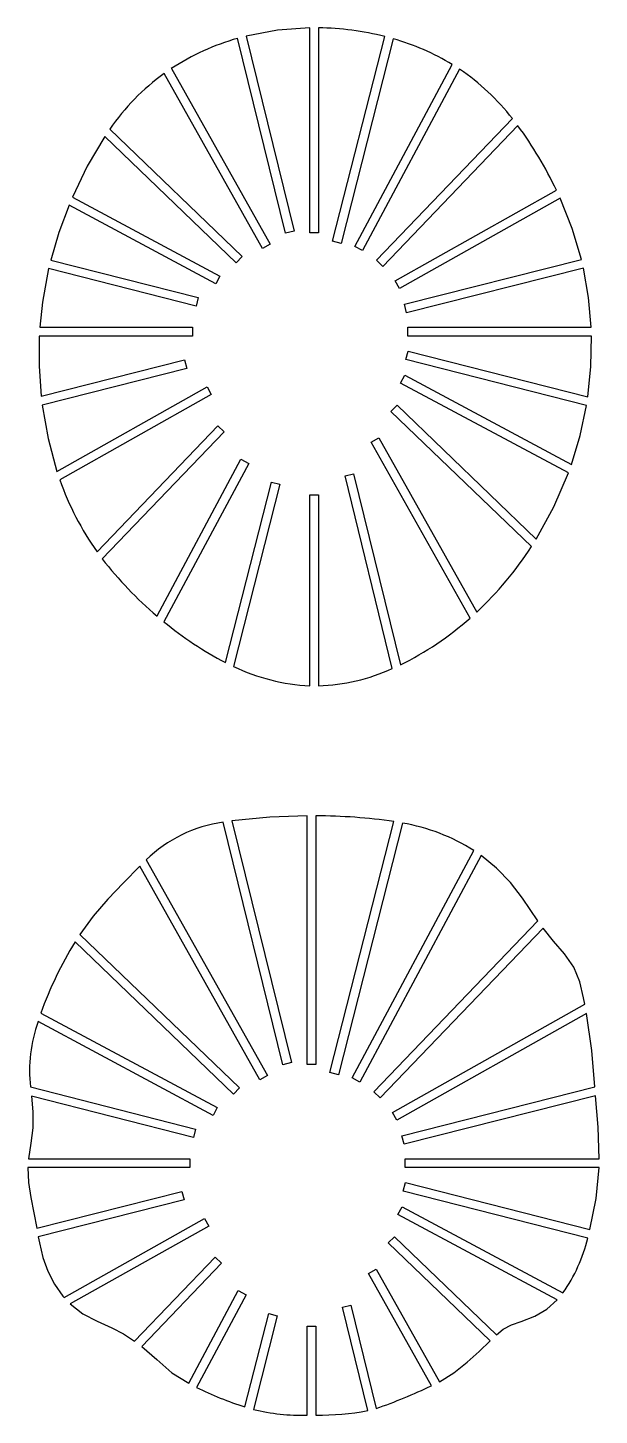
# Model space of a CAD drawing. Extents: x -2497 to 2877, y -2024 to 2358.
# Drawn here: x -2440.3 to -2244.8, y 48.1 to 522.4 of the extents above; entities that cross this region are included whole.
import ezdxf

# ---------------------------------------------------------------- set-up
doc = ezdxf.new("R2010")
doc.units = 0
doc.layers.get('0').update_dxf_attribs({"linetype": 'CONTINUOUS'})

msp = doc.modelspace()

# ---------------------------------------------------------------- linework, layer by layer
at = {"color": 7, "linetype": 'CONTINUOUS'}
for p, q in [((-2343.81, 452.22), (-2343.81, 522.37)), ((-2340.81, 522.37), (-2340.81, 452.22)), ((-2352.12, 452.11), (-2368.49, 518.75)), ((-2365.59, 519.53), (-2349.2, 452.82)), ((-2335.98, 449.41), (-2318.16, 519.38)), ((-2315.27, 518.6), (-2333.07, 448.67)), ((-2391.17, 508.42), (-2357.41, 448.39)), ((-2328.42, 447.59), (-2295.09, 509.82)), ((-2292.55, 508.2), (-2325.77, 446.17)), ((-2360.03, 446.92), (-2393.65, 506.72)), ((-2320.96, 442.88), (-2274.47, 491.29)), ((-2272.61, 488.9), (-2318.79, 440.8)), ((-2369.01, 442.03), (-2413.95, 485.17)), ((-2412.23, 487.69), (-2366.93, 444.19)), ((-2314.55, 435.8), (-2259.41, 466.81)), ((-2375.97, 434.8), (-2426.18, 461.69)), ((-2425, 464.47), (-2374.55, 437.44)), ((-2258.14, 464.08), (-2313.08, 433.19)), ((-2349.2, 452.82), (-2352.12, 452.11)), ((-2340.81, 452.22), (-2343.81, 452.22)), ((-2357.41, 448.39), (-2360.03, 446.92)), ((-2333.07, 448.67), (-2335.98, 449.41)), ((-2325.77, 446.17), (-2328.42, 447.59)), ((-2432.44, 442.97), (-2381.97, 430.12)), ((-2366.93, 444.19), (-2369.01, 442.03)), ((-2318.79, 440.8), (-2320.96, 442.88)), ((-2311.4, 427.84), (-2250.87, 443.15)), ((-2382.71, 427.21), (-2433.15, 440.06)), ((-2374.55, 437.44), (-2375.97, 434.8)), ((-2250.19, 440.23), (-2310.67, 424.93)), ((-2313.08, 433.19), (-2314.55, 435.8)), ((-2381.97, 430.12), (-2382.71, 427.21)), ((-2310.67, 424.93), (-2311.4, 427.84)), ((-2436.17, 419.97), (-2383.95, 419.97)), ((-2383.95, 419.97), (-2383.95, 416.97)), ((-2310.31, 416.97), (-2310.31, 419.97)), ((-2310.31, 419.97), (-2247.52, 419.97)), ((-2383.95, 416.97), (-2436.35, 416.97)), ((-2247.41, 416.97), (-2310.31, 416.97)), ((-2435.69, 396.39), (-2386.66, 408.8)), ((-2386.66, 408.8), (-2385.92, 405.89)), ((-2310.9, 408.93), (-2310.16, 411.83)), ((-2249.15, 393.2), (-2310.9, 408.93)), ((-2310.16, 411.83), (-2248.68, 396.18)), ((-2385.92, 405.89), (-2435.33, 393.39)), ((-2312.73, 400.92), (-2311.31, 403.57)), ((-2311.31, 403.57), (-2254.31, 373.04)), ((-2430.29, 370.72), (-2378.96, 399.59)), ((-2378.96, 399.59), (-2377.49, 396.97)), ((-2255.33, 370.18), (-2312.73, 400.92)), ((-2377.49, 396.97), (-2429.31, 367.83)), ((-2316.03, 391.16), (-2313.95, 393.33)), ((-2267.97, 345.02), (-2316.03, 391.16)), ((-2313.95, 393.33), (-2266.33, 347.6)), ((-2416.6, 343.27), (-2375.27, 386.31)), ((-2373.1, 384.23), (-2414.79, 340.81)), ((-2375.27, 386.31), (-2373.1, 384.23)), ((-2322.82, 380.75), (-2320.2, 382.22)), ((-2288.99, 320.58), (-2322.82, 380.75)), ((-2320.2, 382.22), (-2286.71, 322.65)), ((-2396.07, 321.29), (-2367.36, 374.89)), ((-2367.36, 374.89), (-2364.71, 373.47)), ((-2364.71, 373.47), (-2393.71, 319.33)), ((-2372.66, 305.37), (-2356.95, 367.04)), ((-2354.05, 366.3), (-2369.9, 304.04)), ((-2356.95, 367.04), (-2354.05, 366.3)), ((-2331.75, 369.19), (-2328.83, 369.9)), ((-2315.57, 303.33), (-2331.75, 369.19)), ((-2328.83, 369.9), (-2312.79, 304.6)), ((-2343.81, 297.43), (-2343.81, 362.75)), ((-2343.81, 362.75), (-2340.81, 362.75)), ((-2340.81, 362.75), (-2340.81, 297.4)), ((-2344.72, 168.01), (-2344.72, 252.99)), ((-2341.72, 252.99), (-2341.72, 168.01)), ((-2353.02, 167.9), (-2373.39, 250.82)), ((-2370.42, 251.28), (-2350.11, 168.61)), ((-2336.89, 165.2), (-2315.03, 251.02)), ((-2312.07, 250.5), (-2333.98, 164.46)), ((-2399.76, 237.88), (-2358.32, 164.18)), ((-2329.32, 163.38), (-2287.7, 241.1)), ((-2285.2, 239.4), (-2326.68, 161.96)), ((-2360.93, 162.71), (-2402, 235.74)), ((-2321.87, 158.67), (-2265.76, 217.1)), ((-2263.99, 214.61), (-2319.7, 156.59)), ((-2369.91, 157.82), (-2424.12, 209.87)), ((-2422.48, 212.45), (-2367.84, 159.98)), ((-2435.8, 185.56), (-2375.46, 153.24)), ((-2315.46, 151.59), (-2249.69, 188.58)), ((-2249.1, 185.46), (-2313.99, 148.98)), ((-2376.88, 150.59), (-2436.77, 182.67)), ((-2350.11, 168.61), (-2353.02, 167.9)), ((-2341.72, 168.01), (-2344.72, 168.01)), ((-2358.32, 164.18), (-2360.93, 162.71)), ((-2333.98, 164.46), (-2336.89, 165.2)), ((-2326.68, 161.96), (-2329.32, 163.38)), ((-2439.36, 160.29), (-2382.88, 145.91)), ((-2383.62, 143), (-2439.03, 157.11)), ((-2367.84, 159.98), (-2369.91, 157.82)), ((-2319.7, 156.59), (-2321.87, 158.67)), ((-2312.31, 143.63), (-2246.28, 160.34)), ((-2246.06, 157.3), (-2311.57, 140.72)), ((-2375.46, 153.24), (-2376.88, 150.59)), ((-2313.99, 148.98), (-2315.46, 151.59)), ((-2382.88, 145.91), (-2383.62, 143)), ((-2311.57, 140.72), (-2312.31, 143.63)), ((-2440.04, 135.76), (-2384.85, 135.76)), ((-2384.85, 135.76), (-2384.85, 132.76)), ((-2311.21, 135.76), (-2244.77, 135.76)), ((-2311.21, 132.76), (-2311.21, 135.76)), ((-2384.85, 132.76), (-2440.3, 132.76)), ((-2244.85, 132.76), (-2311.21, 132.76)), ((-2437.24, 112.02), (-2387.56, 124.59)), ((-2387.56, 124.59), (-2386.83, 121.68)), ((-2311.81, 124.72), (-2311.07, 127.63)), ((-2248.71, 108.65), (-2311.81, 124.72)), ((-2311.07, 127.63), (-2247.95, 111.56)), ((-2386.83, 121.68), (-2436.72, 109.06)), ((-2313.63, 116.72), (-2312.22, 119.36)), ((-2312.22, 119.36), (-2257.18, 89.88)), ((-2427.89, 88.37), (-2379.86, 115.38)), ((-2379.86, 115.38), (-2378.39, 112.76)), ((-2259.16, 87.54), (-2313.63, 116.72)), ((-2378.39, 112.76), (-2425.75, 86.14)), ((-2316.94, 106.96), (-2314.86, 109.12)), ((-2314.86, 109.12), (-2279.96, 75.61)), ((-2282.13, 73.53), (-2316.94, 106.96)), ((-2403.72, 73.41), (-2376.18, 102.1)), ((-2374.01, 100.03), (-2401.3, 71.6)), ((-2376.18, 102.1), (-2374.01, 100.03)), ((-2323.73, 96.54), (-2321.11, 98.01)), ((-2302.15, 58.18), (-2323.73, 96.54)), ((-2321.11, 98.01), (-2299.47, 59.53)), ((-2385.23, 58.99), (-2368.26, 90.68)), ((-2368.26, 90.68), (-2365.62, 89.26)), ((-2365.62, 89.26), (-2382.58, 57.6)), ((-2332.65, 84.98), (-2329.74, 85.7)), ((-2329.74, 85.7), (-2321.07, 50.38)), ((-2365.99, 50.92), (-2357.86, 82.83)), ((-2354.95, 82.09), (-2363.1, 50.09)), ((-2357.86, 82.83), (-2354.95, 82.09)), ((-2323.98, 49.65), (-2332.65, 84.98)), ((-2344.72, 48.1), (-2344.72, 78.54)), ((-2344.72, 78.54), (-2341.72, 78.54)), ((-2341.72, 78.54), (-2341.72, 48.13))]:
    msp.add_line(p, q, dxfattribs=at)
at = {"color": 7, "linetype": 'CONTINUOUS', "flags": 128}
for points in [[(-2343.81, 522.37), (-2354.8, 521.57), (-2365.59, 519.53)], [(-2413.95, 485.17), (-2419.92, 475.07), (-2425, 464.47)], [(-2426.18, 461.69), (-2429.64, 452.42), (-2432.44, 442.97)], [(-2250.87, 443.15), (-2254.01, 453.75), (-2258.14, 464.08)], [(-2433.15, 440.06), (-2435.28, 428.62), (-2436.17, 419.97)], [(-2247.52, 419.97), (-2248.43, 430.15), (-2250.19, 440.23)], [(-2436.35, 416.97), (-2436.41, 406.67), (-2435.69, 396.39)], [(-2248.68, 396.18), (-2247.61, 406.56), (-2247.41, 416.97)], [(-2435.33, 393.39), (-2433.32, 381.91), (-2430.29, 370.72)], [(-2254.31, 373.04), (-2251.32, 383.03), (-2249.15, 393.2)], [(-2266.33, 347.6), (-2260.28, 358.62), (-2255.33, 370.18)], [(-2344.72, 252.99), (-2357.49, 252.54), (-2370.42, 251.28)], [(-2265.76, 217.1), (-2271.01, 224.86), (-2275.14, 230.24), (-2279.9, 235.1), (-2285.2, 239.4)], [(-2402, 235.74), (-2407.48, 230.11), (-2412.85, 224.49), (-2417.93, 218.71), (-2422.48, 212.45)], [(-2249.69, 188.58), (-2250.12, 190.76), (-2251.42, 196.24), (-2253.51, 201.29), (-2256.7, 205.83), (-2260.41, 210.16), (-2263.99, 214.61)], [(-2246.28, 160.34), (-2247.27, 172.77), (-2249.1, 185.46)], [(-2439.03, 157.11), (-2438.55, 151.74), (-2438.56, 146.38), (-2439.23, 141.06), (-2440.04, 135.76)], [(-2244.77, 135.76), (-2245.17, 146.56), (-2246.06, 157.3)], [(-2440.3, 132.76), (-2440.08, 127.63), (-2439.23, 122.5), (-2438.17, 117.31), (-2437.24, 112.02)], [(-2247.95, 111.56), (-2245.86, 122.14), (-2244.85, 132.76)], [(-2436.72, 109.06), (-2436.32, 106.96), (-2435.13, 102.01), (-2433.44, 97.3), (-2431.18, 92.89), (-2428.29, 88.84), (-2427.89, 88.37)], [(-2425.75, 86.14), (-2421.41, 82.75), (-2416.55, 80.21), (-2411.55, 78), (-2407.53, 75.88), (-2403.72, 73.41)], [(-2279.96, 75.61), (-2277.61, 77.46), (-2274.8, 78.96), (-2271.51, 80.18), (-2266.86, 81.94), (-2262.71, 84.38), (-2259.16, 87.54)], [(-2401.3, 71.6), (-2396.16, 67.09), (-2390.96, 62.63), (-2385.23, 58.99)], [(-2299.47, 59.53), (-2294.48, 62.62), (-2289.94, 66.19), (-2285.83, 69.91), (-2282.13, 73.53)]]:
    msp.add_lwpolyline(points, dxfattribs=at)
at = {"color": 7, "linetype": 'CONTINUOUS'}
for centre, radius, start, end in [((-2342.21, 424.29), 98.08, 75.8065, 89.1802), ((-2345.77, 438.75), 83.16, 105.8548, 123.0903), ((-2338.05, 438.64), 83.14, 58.8826, 74.0956), ((-2337.05, 442.48), 79.37, 37.9553, 55.8956), ((-2347.66, 443.24), 78.39, 125.9249, 145.4613), ((-2380.6, 409.33), 134.13, 25.3749, 36.3841), ((-2336.84, 400.11), 97.94, 199.2399, 215.4753), ((-2368.12, 409.87), 119.32, 313.0263, 327.0732), ((-2315.73, 417.06), 125.01, 217.584, 230.0096), ((-2318.44, 410.07), 117.9, 230.3223, 242.6216), ((-2359.7, 400.23), 106.51, 296.1283, 311.5993), ((-2340.37, 365.79), 68.45, 244.4399, 267.1163), ((-2343.09, 363.79), 66.43, 271.9674, 294.473), ((-2342.39, 61.82), 191.17, 81.7741, 89.7992), ((-2366.94, 204.3), 46.96, 97.9017, 134.3468), ((-2323.37, 184.93), 66.54, 57.5796, 80.2257), ((-2311.42, 140.73), 132.22, 148.4756, 160.1827), ((-2389.51, 165.86), 50.17, 160.4209, 186.3743), ((-2302.61, 121.67), 55.45, 325.0224, 346.4238), ((-2332.05, 159.09), 113.37, 243.5319, 252.5807), ((-2389.58, 243.4), 204.83, 289.5433, 295.2681), ((-2346.46, 118.03), 69.95, 256.2403, 271.4318), ((-2340.83, 141.96), 93.83, 269.4572, 280.3453)]:
    msp.add_arc(centre, radius, start, end, dxfattribs=at)

doc.saveas('drawing.dxf')
